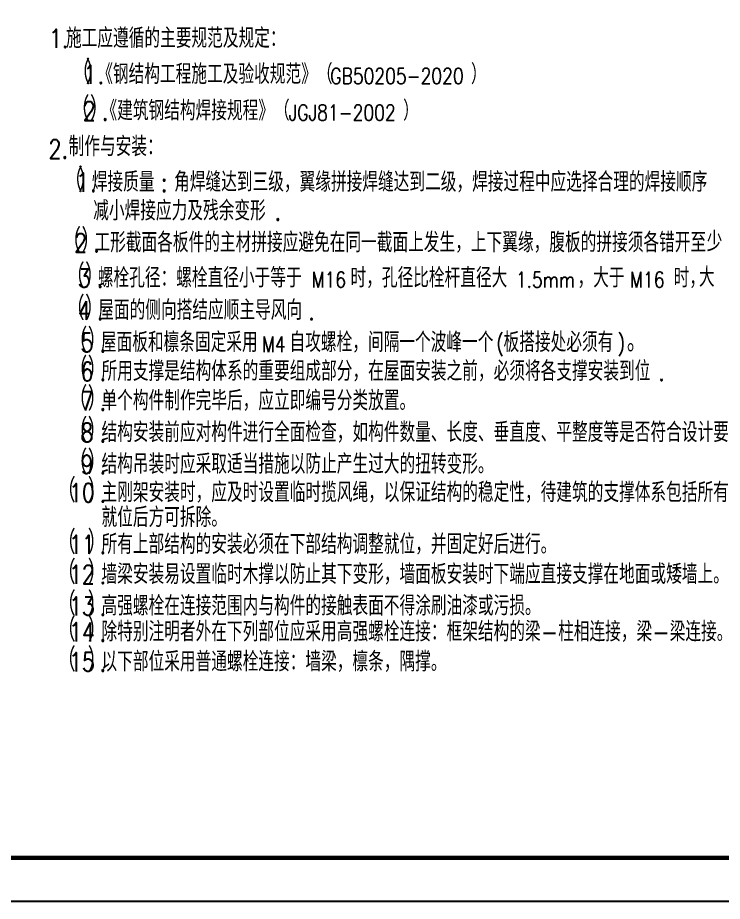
# Model space of a CAD drawing. Extents: x 32177600 to 32582346, y -189249 to 154687.
# Drawn here: x 32542318 to 32558492, y 101204 to 121493 of the extents above; entities that cross this region are included whole.
import ezdxf

# ---------------------------------------------------------------- set-up
doc = ezdxf.new("R2010")
doc.units = 0
doc.header["$LTSCALE"] = 1000
doc.header["$MEASUREMENT"] = 0
doc.layers.get('0').update_dxf_attribs({"linetype": 'CONTINUOUS'})
doc.layers.add('PUB_TITLE', color=4, linetype='CONTINUOUS')
doc.styles.add('_HZTXT', font='txt.shx', dxfattribs={"width": 0.8, "bigfont": 'hztxt.shx'})
doc.styles.add('_TXT', font='SIMPLEX.shx', dxfattribs={"width": 0.6})
doc.styles.add('DIM_FONT', font='SIMPLEX.shx', dxfattribs={"width": 0.8})

msp = doc.modelspace()

# ---------------------------------------------------------------- linework, layer by layer
at = {"layer": 'PUB_TITLE'}
msp.add_lwpolyline([(32508046.3, 101203.8), (32582346.3, 101203.8), (32582346.3, 143203.8), (32508046.3, 143203.8)], close=True, dxfattribs=at)
at = {"layer": 'PUB_TITLE', "const_width": 100}
msp.add_lwpolyline([(32510546.3, 102203.8), (32581346.3, 102203.8), (32581346.3, 142203.8), (32510546.3, 142203.8)], close=True, dxfattribs=at)

# ---------------------------------------------------------------- texts
at = {"width": 0.8}
for s, height, style, p in [('1.', 432, '_TXT', (32543037.9, 120798.1, 0)), ('施工应遵循的主要规范及规定：', 450, '_HZTXT', (32543426.4, 120798.1, 0)), ('（', 540, '_HZTXT', (32543552.1, 119971.6, 0)), ('）', 540, '_HZTXT', (32543878.7, 119971.6, 0)), ('1', 432, '_TXT', (32543829.5, 119971.6, 0)), ('《钢结构工程施工及验收规范》（', 450, '_HZTXT', (32544144.5, 119971.6, 0)), ('GB50205-2020', 360, 'DIM_FONT', (32549493.4, 119971.6, 0)), ('）', 450, '_HZTXT', (32552723.1, 119971.6, 0)), ('.', 432, '_TXT', (32544152.7, 119971.6, 0)), ('（', 540, '_HZTXT', (32543533.6, 119133.7, 0)), ('）', 540, '_HZTXT', (32543975.4, 119133.7, 0)), ('2', 432, '_TXT', (32543811.1, 119133.7, 0)), ('《建筑钢结构焊接规程》（', 450, '_HZTXT', (32544241.2, 119133.7, 0)), ('）', 450, '_HZTXT', (32551165.3, 119133.7, 0)), ('JGJ81-2002', 360, 'DIM_FONT', (32548538.3, 119133.7, 0)), ('.', 432, '_TXT', (32544249.5, 119133.7, 0)), ('2.', 432, '_TXT', (32543027.9, 118261, 0)), ('制作与安装：', 450, '_HZTXT', (32543486.7, 118312, 0)), ('（', 540, '_HZTXT', (32543380.1, 117495.7, 0)), ('）', 540, '_HZTXT', (32543706.7, 117495.7, 0)), ('1', 432, '_TXT', (32543657.5, 117495.7, 0)), ('焊接质量', 450, '_HZTXT', (32544020.1, 117495.7, 0)), ('角焊缝达到三级，翼缘拼接焊缝达到二级，焊接过程中应选择合理的焊接顺序', 450, '_HZTXT', (32545908.4, 117495.7, 0)), (':', 432, '_TXT', (32545607.8, 117495.7, 0)), ('.', 432, '_TXT', (32543980.7, 117495.7, 0)), ('减小焊接应力及残余变形', 450, '_HZTXT', (32544051.4, 116836.9, 0)), ('.', 432, '_TXT', (32548212, 116836.9, 0)), ('（', 540, '_HZTXT', (32543338.7, 116107, 0)), ('）', 540, '_HZTXT', (32543780.5, 116107, 0)), ('2', 432, '_TXT', (32543616.1, 116107, 0)), ('工形截面各板件的主材拼接应避免在同一截面上发生，上下翼缘，腹板的拼接须各错开至', 450, '_HZTXT', (32544080.3, 116107, 0)), ('少', 450, '_HZTXT', (32558132.7, 116128.7, 0)), ('.', 432, '_TXT', (32544054.5, 116107, 0)), ('（', 540, '_HZTXT', (32543421.8, 115296.5, 0)), ('）', 540, '_HZTXT', (32543863.6, 115296.5, 0)), ('3', 432, '_TXT', (32543699.3, 115296.5, 0)), ('螺栓孔径：螺栓直径小于等于', 450, '_HZTXT', (32544156.7, 115296.5, 0)), ('M16', 360, 'DIM_FONT', (32549064.4, 115296.5, 0)), ('时，孔径比栓杆直径大', 450, '_HZTXT', (32549956.4, 115296.5, 0)), ('1.5mm', 360, 'DIM_FONT', (32553753.5, 115296.5, 0)), ('，大于', 450, '_HZTXT', (32555167.7, 115296.5, 0)), ('M16', 360, 'DIM_FONT', (32556376.6, 115296.5, 0)), ('时，', 450, '_HZTXT', (32557372.8, 115296.5, 0)), ('大', 450, '_HZTXT', (32557955.6, 115313.3, 0)), ('.', 432, '_TXT', (32544137.7, 115296.5, 0)), ('（', 540, '_HZTXT', (32543421.8, 114554.2, 0)), ('）', 540, '_HZTXT', (32543863.6, 114554.2, 0)), ('屋面的侧向搭结应顺主导风向', 450, '_HZTXT', (32544166.9, 114554.2, 0)), ('4', 432, '_TXT', (32543699.3, 114554.2, 0)), ('.', 432, '_TXT', (32544137.7, 114554.2, 0)), ('.', 432, '_TXT', (32548990.9, 114554.2, 0)), ('（', 540, '_HZTXT', (32543483.2, 113815.4, 0)), ('5', 432, '_TXT', (32543760.6, 113815.4, 0)), ('）', 540, '_HZTXT', (32543925, 113815.4, 0)), ('屋面板和檩条固定采用', 450, '_HZTXT', (32544228.2, 113815.4, 0)), ('自攻螺栓，间隔一个波峰一个', 450, '_HZTXT', (32548557.7, 113815.4, 0)), ('(', 360, 'DIM_FONT', (32553305.2, 113843.6, 0)), ('板搭接处必须有', 450, '_HZTXT', (32553470, 113815.4, 0)), (')', 360, 'DIM_FONT', (32556088.4, 113843.6, 0)), ('M4', 360, 'DIM_FONT', (32547925.6, 113815.4, 0)), ('。', 540, '_HZTXT', (32556301.5, 113815.4, 0)), ('.', 432, '_TXT', (32544199, 113815.4, 0)), ('（', 540, '_HZTXT', (32543483.2, 113153, 0)), ('）', 540, '_HZTXT', (32543925, 113153, 0)), ('所用支撑是结构体系的重要组成部分，在屋面安装之前，必须将各支撑安装到位', 450, '_HZTXT', (32544241.8, 113153, 0)), ('6', 432, '_TXT', (32543760.6, 113153, 0)), ('（', 540, '_HZTXT', (32543483.2, 112475.9, 0)), ('）', 540, '_HZTXT', (32543925, 112475.9, 0)), ('.', 432, '_TXT', (32544199, 113153, 0)), ('.', 432, '_TXT', (32557018.4, 113153, 0)), ('7', 432, '_TXT', (32543760.6, 112475.9, 0)), ('单个构件制作完毕后，应立即编号分类放置。', 450, '_HZTXT', (32544241.8, 112475.9, 0)), ('.', 432, '_TXT', (32544199, 112475.9, 0)), ('（', 540, '_HZTXT', (32543483.2, 111747.9, 0)), ('）', 540, '_HZTXT', (32543925, 111747.9, 0)), ('结构安装前应对构件进行全面检查，如构件数量、长度、垂直度、平整度等是否符合设计要求和规范要求。', 450, '_HZTXT', (32544241.8, 111747.9, 0)), ('8', 432, '_TXT', (32543760.6, 111747.9, 0)), ('（', 540, '_HZTXT', (32543483.2, 111019.9, 0)), ('）', 540, '_HZTXT', (32543925, 111019.9, 0)), ('.', 432, '_TXT', (32544199, 111747.9, 0)), ('9', 432, '_TXT', (32543760.6, 111019.9, 0)), ('结构吊装时应采取适当措施以防止产生过大的扭转变形。', 450, '_HZTXT', (32544241.8, 111019.9, 0)), ('.', 432, '_TXT', (32544199, 111019.9, 0)), ('（', 540, '_HZTXT', (32543217.4, 110368.6, 0)), ('10', 432, '_TXT', (32543494.9, 110368.6, 0)), ('）', 540, '_HZTXT', (32543925, 110368.6, 0)), ('主刚架安装时，应及时设置临时揽风绳，以保证结构的稳定性，待建筑的支撑体系包括所有纵向系杆均安装', 450, '_HZTXT', (32544241.8, 110368.6, 0)), ('.', 432, '_TXT', (32544199, 110368.6, 0)), ('就位后方可拆除。', 450, '_HZTXT', (32544241.8, 109796.2, 0)), ('（', 540, '_HZTXT', (32543217.4, 109178.7, 0)), ('）', 540, '_HZTXT', (32543925, 109178.7, 0)), ('11', 432, '_TXT', (32543494.9, 109178.7, 0)), ('所有上部结构的安装必须在下部结构调整就位，并固定好后进行。', 450, '_HZTXT', (32544241.8, 109178.7, 0)), ('.', 432, '_TXT', (32544199, 109178.7, 0)), ('（', 540, '_HZTXT', (32543217.4, 108490.8, 0)), ('）', 540, '_HZTXT', (32543925, 108490.8, 0)), ('墙梁安装易设置临时木撑以防止其下变形，墙面板安装时下端应直接支撑在地面或矮墙上。', 450, '_HZTXT', (32544241.8, 108490.8, 0)), ('12', 432, '_TXT', (32543494.9, 108490.8, 0)), ('（', 540, '_HZTXT', (32543217.4, 107765.7, 0)), ('）', 540, '_HZTXT', (32543925, 107765.7, 0)), ('.', 432, '_TXT', (32544199, 108490.8, 0)), ('13', 432, '_TXT', (32543494.9, 107765.7, 0)), ('高强螺栓在连接范围内与构件的接触表面不得涂刷油漆或污损。', 450, '_HZTXT', (32544241.8, 107765.7, 0)), ('（', 540, '_HZTXT', (32543217.4, 107170.8, 0)), ('）', 540, '_HZTXT', (32543925, 107170.8, 0)), ('.', 432, '_TXT', (32544199, 107765.7, 0)), ('14', 432, '_TXT', (32543494.9, 107170.8, 0)), ('除特别注明者外在下列部位应采用高强螺栓连接：框架结构的梁-柱相连接，梁-梁连接。', 450, '_HZTXT', (32544241.8, 107170.8, 0)), ('.', 432, '_TXT', (32544199, 107170.8, 0)), ('（', 540, '_HZTXT', (32543217.4, 106482.9, 0)), ('）', 540, '_HZTXT', (32543925, 106482.9, 0)), ('以下部位采用普通螺栓连接：墙梁，檩条，隅撑。', 450, '_HZTXT', (32544241.8, 106482.9, 0)), ('15', 432, '_TXT', (32543494.9, 106482.9, 0)), ('.', 432, '_TXT', (32544199, 106482.9, 0))]:
    msp.add_text(s, height=height, dxfattribs=dict(at, style=style)).set_placement(p)

doc.saveas('drawing.dxf')
